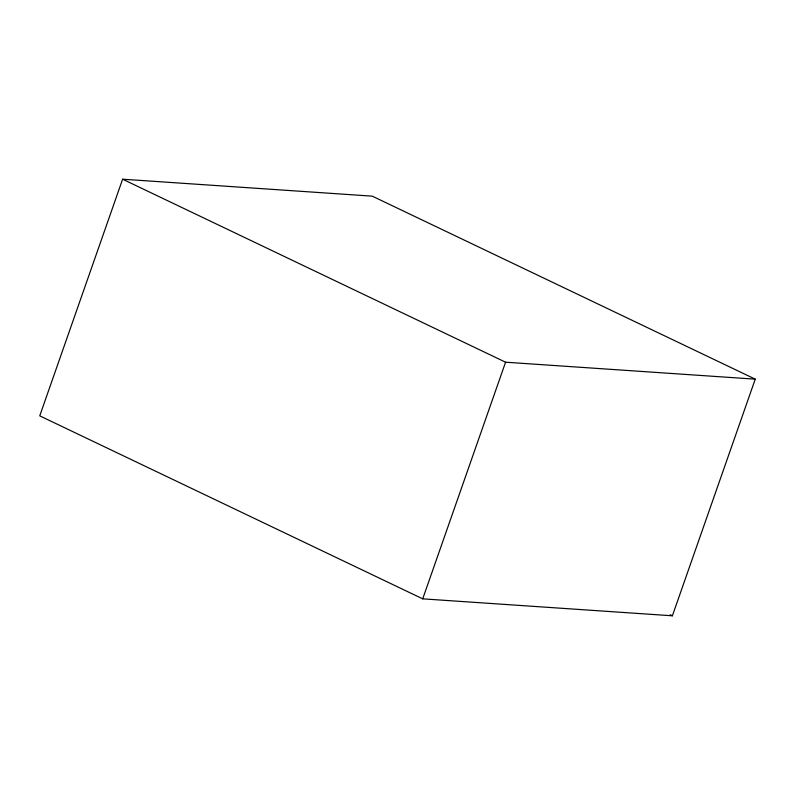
<?xml version="1.0" encoding="UTF-8"?>
<svg xmlns="http://www.w3.org/2000/svg" width="795" height="795" viewBox="0 0 795 795"><rect width="100%" height="100%" fill="white"/><g stroke="black" fill="none" stroke-linecap="round" stroke-linejoin="round"><path stroke-width="1.19" d="M122.619 179.203L39.75 415.845L422.711 598.844L672.381 615.797L755.25 379.155L372.289 196.156L122.619 179.203L505.58 362.202L755.25 379.155M422.711 598.844L505.58 362.202M670.135 614.724L672.381 615.797"/></g></svg>
